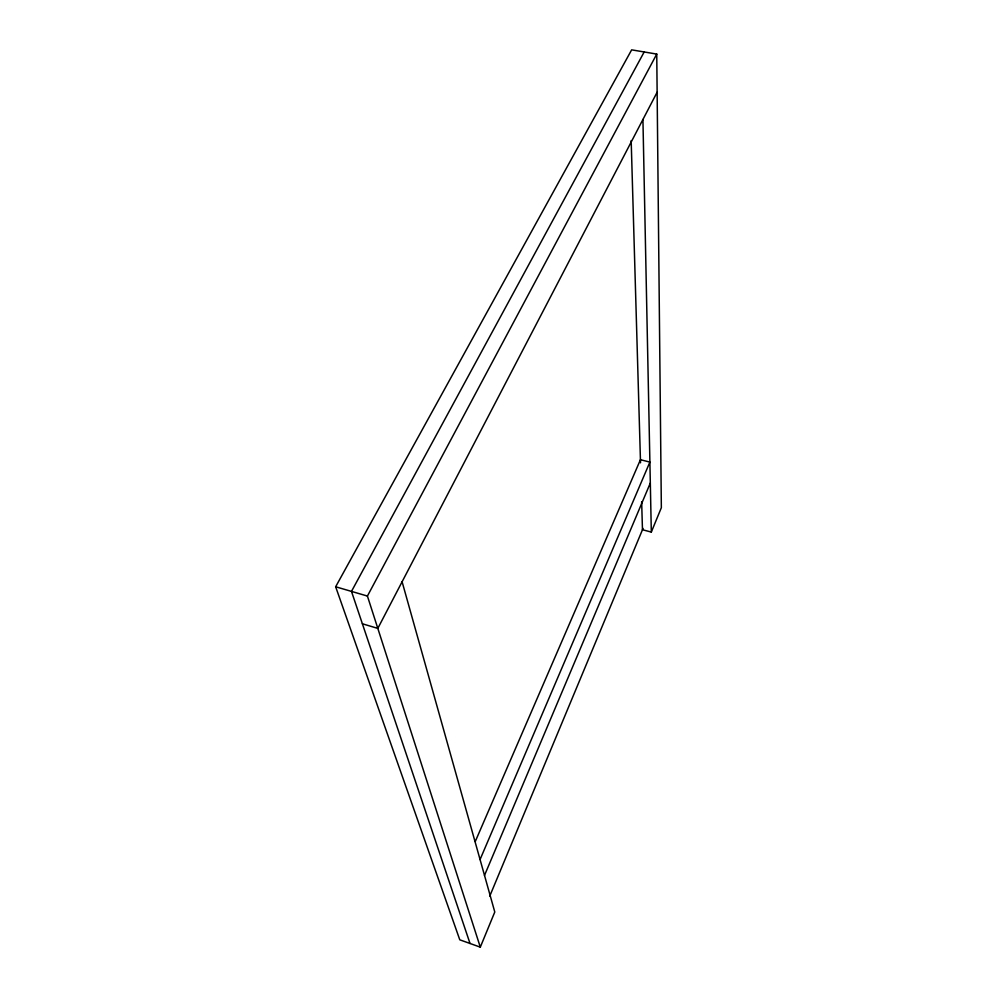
<?xml version="1.0" encoding="UTF-8"?>
<svg xmlns="http://www.w3.org/2000/svg" width="997" height="997" viewBox="0 0 997 997"><rect width="100%" height="100%" fill="white"/><g stroke="black" fill="none" stroke-linecap="round" stroke-linejoin="round"><path stroke-width="1.5" d="M641.657 501.715L642.467 529.743L651.315 532.074L661.347 507.71L656.749 54.087L631.649 49.85L335.653 586.772L459.791 939.822L480.305 947.15L494.786 912.006L402.103 581.774M489.776 896.079L643.015 528.422M484.505 875.403L650.318 483.047M480.055 859.551L649.894 462.085L640.435 459.717L475.245 841.58M657.135 92.223L377.813 628.397L362.385 623.786M480.305 947.15L367.419 596.056L656.749 54.087M644.174 51.969L351.48 591.395L470.023 943.474M335.653 586.772L367.419 596.056M631.176 140.577L640.523 462.807M642.928 119.49L651.315 532.074"/></g></svg>
